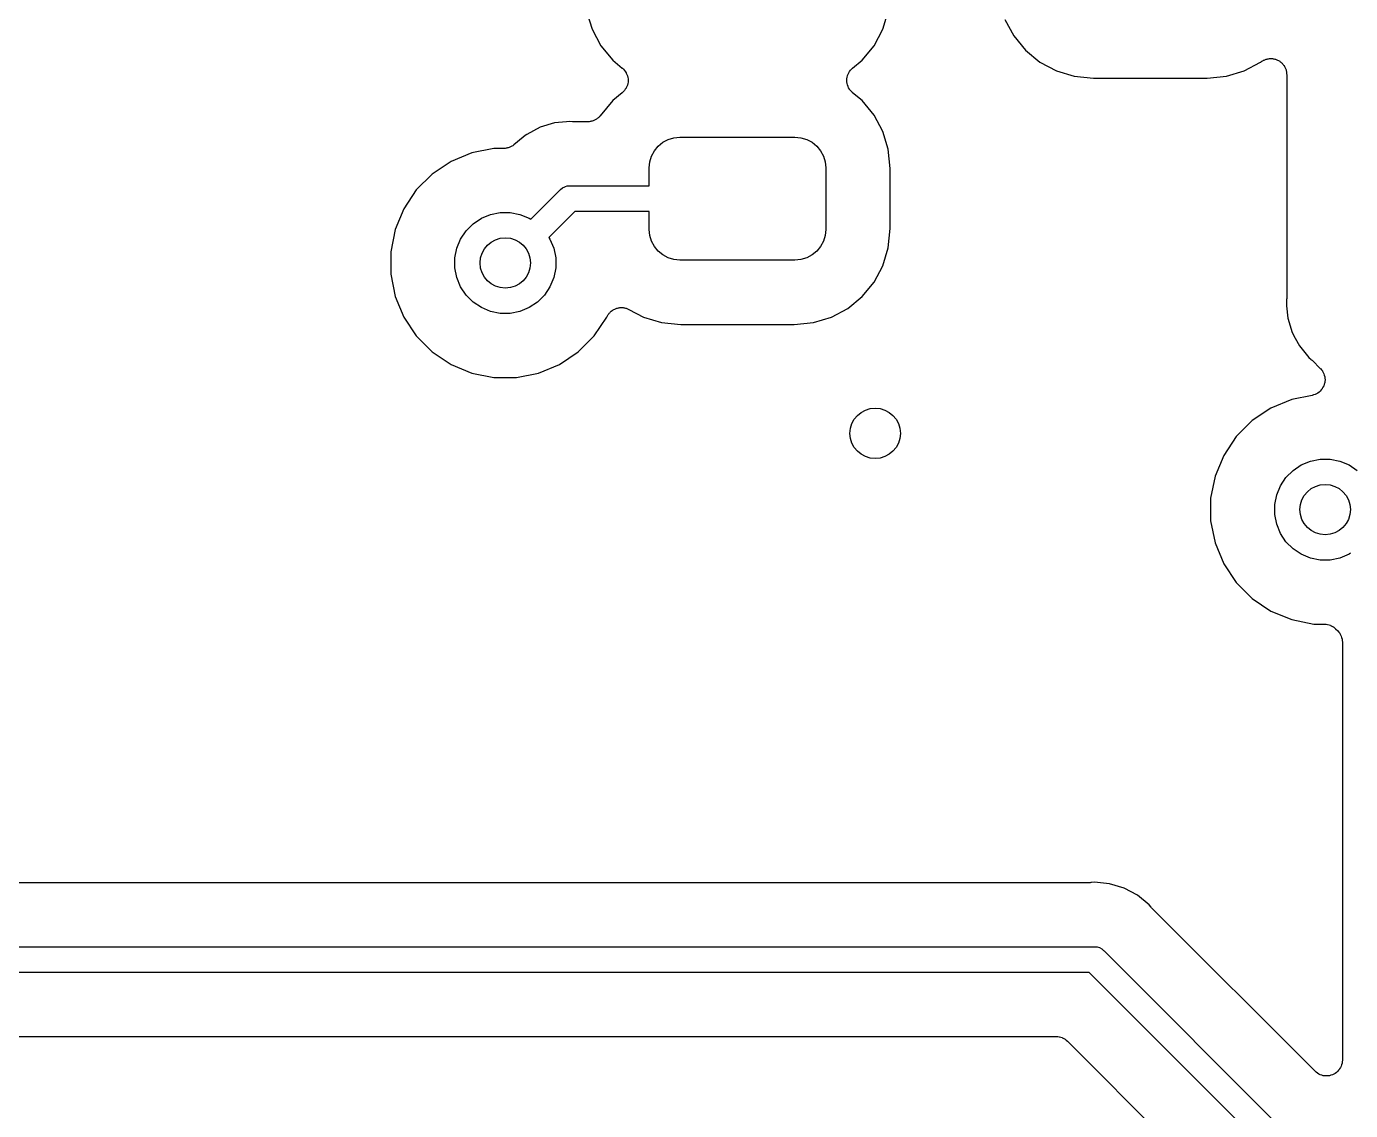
# Model space of a CAD drawing. Extents: x 1.79 to 9.66, y -5.89 to -1.5.
# Drawn here: x 5.2615 to 5.6749, y -2.8419 to -2.5035 of the extents above; entities that cross this region are included whole.
import ezdxf

# ---------------------------------------------------------------- set-up
doc = ezdxf.new("R2010")
doc.units = 0
doc.header["$MEASUREMENT"] = 0
doc.layers.add('BLACK', color=7, linetype='CONTINUOUS')

msp = doc.modelspace()

# ---------------------------------------------------------------- linework, layer by layer
at = {"layer": 'BLACK', "linetype": 'CONTINUOUS'}
for p, q in [((5.43641, -2.49878), (5.4381, -2.50435)), ((5.5289, -2.50435), (5.53059, -2.49878)), ((5.4381, -2.50435), (5.44085, -2.50948)), ((5.52615, -2.50948), (5.5289, -2.50435)), ((5.567, -2.50125), (5.56975, -2.50638)), ((5.56975, -2.50638), (5.57344, -2.51088)), ((5.44085, -2.50948), (5.44454, -2.51398)), ((5.52246, -2.51398), (5.52615, -2.50948)), ((5.57344, -2.51088), (5.57794, -2.51458)), ((5.64932, -2.51353), (5.64957, -2.51349)), ((5.64957, -2.51349), (5.6498, -2.51349)), ((5.6498, -2.51349), (5.65003, -2.51347)), ((5.65003, -2.51347), (5.65029, -2.51349)), ((5.65029, -2.51349), (5.65054, -2.5135)), ((5.65054, -2.5135), (5.65077, -2.51354)), ((5.44454, -2.51398), (5.44753, -2.51643)), ((5.44753, -2.51643), (5.44756, -2.51646)), ((5.44756, -2.51646), (5.44756, -2.51646)), ((5.44756, -2.51646), (5.44756, -2.51646)), ((5.44756, -2.51646), (5.44758, -2.51648)), ((5.44758, -2.51648), (5.44791, -2.51682)), ((5.44791, -2.51682), (5.44824, -2.51716)), ((5.44824, -2.51716), (5.44825, -2.51717)), ((5.44825, -2.51717), (5.44826, -2.51718)), ((5.44826, -2.51718), (5.44852, -2.51758)), ((5.44852, -2.51758), (5.44878, -2.51797)), ((5.51825, -2.51791), (5.51852, -2.51751)), ((5.51852, -2.51751), (5.51878, -2.51712)), ((5.51878, -2.51712), (5.51879, -2.51711)), ((5.51879, -2.51711), (5.5188, -2.5171)), ((5.5188, -2.5171), (5.51914, -2.51677)), ((5.51914, -2.51677), (5.51947, -2.51643)), ((5.51947, -2.51643), (5.52246, -2.51398)), ((5.57794, -2.51458), (5.58307, -2.51732)), ((5.58307, -2.51732), (5.58864, -2.51901)), ((5.63616, -2.51901), (5.64173, -2.51732)), ((5.64173, -2.51732), (5.64686, -2.51458)), ((5.64686, -2.51458), (5.64688, -2.51456)), ((5.64688, -2.51456), (5.64708, -2.51443)), ((5.64708, -2.51443), (5.64726, -2.51428)), ((5.64726, -2.51428), (5.64749, -2.51417)), ((5.64749, -2.51417), (5.6477, -2.51403)), ((5.6477, -2.51403), (5.64792, -2.51394)), ((5.64792, -2.51394), (5.64813, -2.51383)), ((5.64813, -2.51383), (5.64837, -2.51376)), ((5.64837, -2.51376), (5.64861, -2.51366)), ((5.64861, -2.51366), (5.64884, -2.51362)), ((5.64884, -2.51362), (5.64906, -2.51356)), ((5.64906, -2.51356), (5.64932, -2.51353)), ((5.65077, -2.51354), (5.65101, -2.51357)), ((5.65101, -2.51357), (5.65125, -2.51364)), ((5.65125, -2.51364), (5.6515, -2.5137)), ((5.6515, -2.5137), (5.65171, -2.51379)), ((5.65171, -2.51379), (5.65194, -2.51386)), ((5.65194, -2.51386), (5.65216, -2.51398)), ((5.65216, -2.51398), (5.6524, -2.51408)), ((5.6524, -2.51408), (5.65259, -2.51421)), ((5.65259, -2.51421), (5.6528, -2.51432)), ((5.6528, -2.51432), (5.65299, -2.51448)), ((5.65299, -2.51448), (5.6532, -2.51463)), ((5.6532, -2.51463), (5.65337, -2.51479)), ((5.65337, -2.51479), (5.65355, -2.51494)), ((5.65355, -2.51494), (5.65371, -2.51514)), ((5.65371, -2.51514), (5.65389, -2.51532)), ((5.65389, -2.51532), (5.65402, -2.51552)), ((5.65402, -2.51552), (5.65416, -2.5157)), ((5.65416, -2.5157), (5.65428, -2.51592)), ((5.65428, -2.51592), (5.65442, -2.51614)), ((5.65442, -2.51614), (5.65451, -2.51635)), ((5.65451, -2.51635), (5.65462, -2.51656)), ((5.65462, -2.51656), (5.6547, -2.5168)), ((5.6547, -2.5168), (5.65479, -2.51704)), ((5.65479, -2.51704), (5.65484, -2.51727)), ((5.65484, -2.51727), (5.6549, -2.5175)), ((5.6549, -2.5175), (5.65493, -2.51775)), ((5.44878, -2.51797), (5.44879, -2.51798)), ((5.44879, -2.51798), (5.44879, -2.518)), ((5.44879, -2.518), (5.44897, -2.51843)), ((5.44897, -2.51843), (5.44915, -2.51887)), ((5.44914, -2.52176), (5.44913, -2.52178)), ((5.44923, -2.5213), (5.44914, -2.52176)), ((5.44915, -2.51887), (5.44915, -2.51889)), ((5.44915, -2.51889), (5.44916, -2.5189)), ((5.44916, -2.5189), (5.44924, -2.51937)), ((5.44933, -2.52084), (5.44923, -2.5213)), ((5.44924, -2.51937), (5.44933, -2.51983)), ((5.44933, -2.51983), (5.44933, -2.51985)), ((5.44933, -2.51985), (5.44934, -2.51986)), ((5.44934, -2.51986), (5.44933, -2.52034)), ((5.44933, -2.52034), (5.44933, -2.52081)), ((5.44933, -2.52081), (5.44933, -2.52082)), ((5.44933, -2.52082), (5.44933, -2.52084)), ((5.51766, -2.52074), (5.51767, -2.52026)), ((5.51767, -2.52075), (5.51766, -2.52074)), ((5.51767, -2.51976), (5.51777, -2.5193)), ((5.51767, -2.51978), (5.51767, -2.51976)), ((5.51767, -2.51979), (5.51767, -2.51978)), ((5.51767, -2.52026), (5.51767, -2.51979)), ((5.51767, -2.52077), (5.51767, -2.52075)), ((5.51776, -2.52123), (5.51767, -2.52077)), ((5.51784, -2.5217), (5.51776, -2.52123)), ((5.51777, -2.5193), (5.51786, -2.51884)), ((5.51785, -2.52171), (5.51784, -2.5217)), ((5.51785, -2.52173), (5.51785, -2.52171)), ((5.51803, -2.52216), (5.51785, -2.52173)), ((5.51786, -2.51884), (5.51787, -2.51882)), ((5.51787, -2.51881), (5.51806, -2.51837)), ((5.51787, -2.51882), (5.51787, -2.51881)), ((5.51806, -2.51837), (5.51824, -2.51794)), ((5.51824, -2.51794), (5.51825, -2.51792)), ((5.51825, -2.51792), (5.51825, -2.51791)), ((5.58864, -2.51901), (5.59468, -2.5196)), ((5.59468, -2.5196), (5.63012, -2.5196)), ((5.63012, -2.5196), (5.63616, -2.51901)), ((5.65493, -2.51775), (5.65498, -2.518)), ((5.65498, -2.518), (5.65498, -2.51823)), ((5.65498, -2.51823), (5.655, -2.51847)), ((5.655, -2.51847), (5.655, -2.58838)), ((5.44753, -2.52417), (5.44454, -2.52662)), ((5.44786, -2.52383), (5.44753, -2.52417)), ((5.4482, -2.5235), (5.44786, -2.52383)), ((5.44821, -2.52349), (5.4482, -2.5235)), ((5.44822, -2.52348), (5.44821, -2.52349)), ((5.44848, -2.52308), (5.44822, -2.52348)), ((5.44875, -2.52269), (5.44848, -2.52308)), ((5.44876, -2.52266), (5.44875, -2.52268)), ((5.44875, -2.52268), (5.44875, -2.52269)), ((5.44894, -2.52223), (5.44876, -2.52266)), ((5.44913, -2.52179), (5.44894, -2.52223)), ((5.44913, -2.52178), (5.44913, -2.52179)), ((5.51821, -2.5226), (5.51803, -2.52216)), ((5.51821, -2.52262), (5.51821, -2.5226)), ((5.51822, -2.52263), (5.51821, -2.52262)), ((5.51848, -2.52302), (5.51822, -2.52263)), ((5.51874, -2.52342), (5.51848, -2.52302)), ((5.51875, -2.52343), (5.51874, -2.52342)), ((5.51876, -2.52344), (5.51875, -2.52343)), ((5.51908, -2.52378), (5.51876, -2.52344)), ((5.51942, -2.52412), (5.51908, -2.52378)), ((5.51944, -2.52414), (5.51942, -2.52412)), ((5.51947, -2.52417), (5.51944, -2.52414)), ((5.51944, -2.52414), (5.51944, -2.52414)), ((5.51944, -2.52414), (5.51944, -2.52414)), ((5.52246, -2.52662), (5.51947, -2.52417)), ((5.44454, -2.52662), (5.44063, -2.53138)), ((5.52615, -2.53112), (5.52246, -2.52662)), ((5.42639, -2.53356), (5.42186, -2.53493)), ((5.43015, -2.53319), (5.42639, -2.53356)), ((5.43016, -2.53319), (5.43015, -2.53319)), ((5.43109, -2.53309), (5.43016, -2.53319)), ((5.43202, -2.53319), (5.43109, -2.53309)), ((5.43224, -2.53319), (5.43202, -2.53319)), ((5.43244, -2.53321), (5.43224, -2.53319)), ((5.43251, -2.53321), (5.43244, -2.53321)), ((5.43677, -2.53321), (5.43251, -2.53321)), ((5.43698, -2.53319), (5.43677, -2.53321)), ((5.4372, -2.53319), (5.43698, -2.53319)), ((5.43747, -2.53314), (5.4372, -2.53319)), ((5.43774, -2.53311), (5.43747, -2.53314)), ((5.43795, -2.53305), (5.43774, -2.53311)), ((5.43816, -2.53301), (5.43795, -2.53305)), ((5.43841, -2.53291), (5.43816, -2.53301)), ((5.43867, -2.53283), (5.43841, -2.53291)), ((5.43886, -2.53273), (5.43867, -2.53283)), ((5.43907, -2.53265), (5.43886, -2.53273)), ((5.43929, -2.5325), (5.43907, -2.53265)), ((5.43953, -2.53237), (5.43929, -2.5325)), ((5.4397, -2.53224), (5.43953, -2.53237)), ((5.43989, -2.53212), (5.4397, -2.53224)), ((5.44008, -2.53193), (5.43989, -2.53212)), ((5.44029, -2.53176), (5.44008, -2.53193)), ((5.44043, -2.53159), (5.44029, -2.53176)), ((5.44059, -2.53144), (5.44043, -2.53159)), ((5.44063, -2.53138), (5.44059, -2.53144)), ((5.5289, -2.53625), (5.52615, -2.53112)), ((5.41726, -2.53751), (5.41487, -2.53948)), ((5.41769, -2.53716), (5.41726, -2.53751)), ((5.41726, -2.53751), (5.41726, -2.53751)), ((5.42186, -2.53493), (5.41769, -2.53716)), ((5.46186, -2.53875), (5.46367, -2.5382)), ((5.46367, -2.5382), (5.46554, -2.53802)), ((5.46554, -2.53802), (5.50146, -2.53802)), ((5.50146, -2.53802), (5.50333, -2.5382)), ((5.50333, -2.5382), (5.50514, -2.53875)), ((5.53059, -2.54182), (5.5289, -2.53625)), ((5.40748, -2.54155), (5.40057, -2.54293)), ((5.41055, -2.54155), (5.40748, -2.54155)), ((5.41077, -2.54153), (5.41055, -2.54155)), ((5.41098, -2.54153), (5.41077, -2.54153)), ((5.41125, -2.54148), (5.41098, -2.54153)), ((5.41152, -2.54146), (5.41125, -2.54148)), ((5.41173, -2.54139), (5.41152, -2.54146)), ((5.41194, -2.54135), (5.41173, -2.54139)), ((5.41219, -2.54125), (5.41194, -2.54135)), ((5.41245, -2.54117), (5.41219, -2.54125)), ((5.41265, -2.54107), (5.41245, -2.54117)), ((5.41285, -2.54099), (5.41265, -2.54107)), ((5.41308, -2.54084), (5.41285, -2.54099)), ((5.41332, -2.54072), (5.41308, -2.54084)), ((5.41348, -2.54058), (5.41332, -2.54072)), ((5.41367, -2.54046), (5.41348, -2.54058)), ((5.41372, -2.54042), (5.41367, -2.54046)), ((5.41487, -2.53948), (5.41372, -2.54042)), ((5.45667, -2.54394), (5.45756, -2.54228)), ((5.45756, -2.54228), (5.45875, -2.54083)), ((5.45875, -2.54083), (5.46021, -2.53963)), ((5.46021, -2.53963), (5.46186, -2.53875)), ((5.50514, -2.53875), (5.50679, -2.53963)), ((5.50679, -2.53963), (5.50825, -2.54083)), ((5.50825, -2.54083), (5.50944, -2.54228)), ((5.50944, -2.54228), (5.51033, -2.54394)), ((5.53118, -2.54786), (5.53059, -2.54182)), ((5.39407, -2.54562), (5.38821, -2.54953)), ((5.40057, -2.54293), (5.39407, -2.54562)), ((5.45594, -2.54761), (5.45613, -2.54574)), ((5.45613, -2.54574), (5.45667, -2.54394)), ((5.51033, -2.54394), (5.51087, -2.54574)), ((5.51087, -2.54574), (5.51106, -2.54761)), ((5.38821, -2.54953), (5.38323, -2.55451)), ((5.45594, -2.55321), (5.45594, -2.54761)), ((5.51106, -2.54761), (5.51106, -2.56681)), ((5.53118, -2.56656), (5.53118, -2.54786)), ((5.38323, -2.55451), (5.37932, -2.56037)), ((5.41896, -2.56368), (5.42812, -2.55452)), ((5.42812, -2.55452), (5.42825, -2.55437)), ((5.42825, -2.55437), (5.42886, -2.55387)), ((5.42886, -2.55387), (5.42955, -2.5535)), ((5.42955, -2.5535), (5.42984, -2.55341)), ((5.42984, -2.55341), (5.43031, -2.55327)), ((5.43031, -2.55327), (5.43039, -2.55326)), ((5.43039, -2.55326), (5.43089, -2.55321)), ((5.43089, -2.55321), (5.43109, -2.55319)), ((5.43089, -2.55321), (5.43089, -2.55321)), ((5.43109, -2.55319), (5.43129, -2.55321)), ((5.43129, -2.55321), (5.45594, -2.55321)), ((5.37932, -2.56037), (5.37663, -2.56687)), ((5.40354, -2.56334), (5.40641, -2.56216)), ((5.40641, -2.56216), (5.40945, -2.56155)), ((5.40945, -2.56155), (5.41255, -2.56155)), ((5.41255, -2.56155), (5.41559, -2.56216)), ((5.41559, -2.56216), (5.41846, -2.56334)), ((5.43275, -2.56121), (5.42462, -2.56934)), ((5.45594, -2.56121), (5.43275, -2.56121)), ((5.45594, -2.56681), (5.45594, -2.56121)), ((5.37663, -2.56687), (5.37525, -2.57378)), ((5.39877, -2.56726), (5.40096, -2.56507)), ((5.40096, -2.56507), (5.40354, -2.56334)), ((5.41846, -2.56334), (5.41896, -2.56368)), ((5.45613, -2.56868), (5.45594, -2.56681)), ((5.51106, -2.56681), (5.51087, -2.56868)), ((5.53059, -2.5726), (5.53118, -2.56656)), ((5.39586, -2.57271), (5.39704, -2.56984)), ((5.39704, -2.56984), (5.39877, -2.56726)), ((5.42462, -2.56934), (5.42496, -2.56984)), ((5.42496, -2.56984), (5.42614, -2.57271)), ((5.45667, -2.57048), (5.45613, -2.56868)), ((5.45756, -2.57214), (5.45667, -2.57048)), ((5.51033, -2.57048), (5.50944, -2.57214)), ((5.51087, -2.56868), (5.51033, -2.57048)), ((5.37525, -2.57378), (5.37525, -2.58082)), ((5.39525, -2.57575), (5.39586, -2.57271)), ((5.42614, -2.57271), (5.42675, -2.57575)), ((5.45875, -2.57359), (5.45756, -2.57214)), ((5.46021, -2.57479), (5.45875, -2.57359)), ((5.46186, -2.57567), (5.46021, -2.57479)), ((5.50679, -2.57479), (5.50514, -2.57567)), ((5.50825, -2.57359), (5.50679, -2.57479)), ((5.50944, -2.57214), (5.50825, -2.57359)), ((5.5289, -2.57817), (5.53059, -2.5726)), ((5.39525, -2.57885), (5.39525, -2.57575)), ((5.39586, -2.58189), (5.39525, -2.57885)), ((5.42675, -2.57885), (5.42614, -2.58189)), ((5.42675, -2.57575), (5.42675, -2.57885)), ((5.46367, -2.57622), (5.46186, -2.57567)), ((5.46554, -2.5764), (5.46367, -2.57622)), ((5.50146, -2.5764), (5.46554, -2.5764)), ((5.50333, -2.57622), (5.50146, -2.5764)), ((5.50514, -2.57567), (5.50333, -2.57622)), ((5.52615, -2.5833), (5.5289, -2.57817)), ((5.37525, -2.58082), (5.37663, -2.58773)), ((5.39704, -2.58476), (5.39586, -2.58189)), ((5.42614, -2.58189), (5.42496, -2.58476)), ((5.52246, -2.5878), (5.52615, -2.5833)), ((5.37663, -2.58773), (5.37932, -2.59423)), ((5.39877, -2.58734), (5.39704, -2.58476)), ((5.40096, -2.58953), (5.39877, -2.58734)), ((5.42323, -2.58734), (5.42104, -2.58953)), ((5.42496, -2.58476), (5.42323, -2.58734)), ((5.51796, -2.59149), (5.52246, -2.5878)), ((5.40354, -2.59126), (5.40096, -2.58953)), ((5.40641, -2.59244), (5.40354, -2.59126)), ((5.41846, -2.59126), (5.41559, -2.59244)), ((5.42104, -2.58953), (5.41846, -2.59126)), ((5.44434, -2.59219), (5.44454, -2.59203)), ((5.44454, -2.59203), (5.44474, -2.59192)), ((5.44474, -2.59192), (5.44493, -2.5918)), ((5.44493, -2.5918), (5.44517, -2.5917)), ((5.44517, -2.5917), (5.4454, -2.59158)), ((5.4454, -2.59158), (5.44562, -2.59151)), ((5.44562, -2.59151), (5.44583, -2.59143)), ((5.44583, -2.59143), (5.44609, -2.59138)), ((5.44609, -2.59138), (5.44634, -2.5913)), ((5.44634, -2.5913), (5.44657, -2.59128)), ((5.44657, -2.59128), (5.44679, -2.59124)), ((5.44679, -2.59124), (5.44705, -2.59124)), ((5.44705, -2.59124), (5.44731, -2.59122)), ((5.44731, -2.59122), (5.44754, -2.59124)), ((5.44754, -2.59124), (5.44777, -2.59124)), ((5.44777, -2.59124), (5.44802, -2.59129)), ((5.44802, -2.59129), (5.44828, -2.59132)), ((5.44828, -2.59132), (5.4485, -2.59139)), ((5.4485, -2.59139), (5.44873, -2.59143)), ((5.44873, -2.59143), (5.44897, -2.59153)), ((5.44897, -2.59153), (5.44922, -2.59161)), ((5.44922, -2.59161), (5.44942, -2.59172)), ((5.44942, -2.59172), (5.44963, -2.59181)), ((5.44963, -2.59181), (5.45417, -2.59424)), ((5.51283, -2.59424), (5.51796, -2.59149)), ((5.65498, -2.58887), (5.65488, -2.5898)), ((5.65488, -2.5898), (5.65498, -2.59073)), ((5.655, -2.58845), (5.65498, -2.58866)), ((5.65498, -2.58866), (5.65498, -2.58887)), ((5.65498, -2.59073), (5.65498, -2.59073)), ((5.65498, -2.59073), (5.65535, -2.5945)), ((5.655, -2.58838), (5.655, -2.58845)), ((5.37932, -2.59423), (5.38323, -2.60009)), ((5.40945, -2.59305), (5.40641, -2.59244)), ((5.41255, -2.59305), (5.40945, -2.59305)), ((5.41559, -2.59244), (5.41255, -2.59305)), ((5.43877, -2.60009), (5.44269, -2.59422)), ((5.44269, -2.59422), (5.44279, -2.59404)), ((5.44279, -2.59404), (5.44288, -2.59383)), ((5.44288, -2.59383), (5.44302, -2.59361)), ((5.44302, -2.59361), (5.44315, -2.59339)), ((5.44315, -2.59339), (5.4433, -2.59321)), ((5.4433, -2.59321), (5.44342, -2.59302)), ((5.44342, -2.59302), (5.44361, -2.59284)), ((5.44361, -2.59284), (5.44378, -2.59264)), ((5.44378, -2.59264), (5.44396, -2.5925)), ((5.44396, -2.5925), (5.44412, -2.59234)), ((5.44412, -2.59234), (5.44434, -2.59219)), ((5.45417, -2.59424), (5.45974, -2.59593)), ((5.45974, -2.59593), (5.46578, -2.59652)), ((5.50122, -2.59652), (5.50726, -2.59593)), ((5.50726, -2.59593), (5.51283, -2.59424)), ((5.65535, -2.5945), (5.65672, -2.59903)), ((5.38323, -2.60009), (5.38821, -2.60507)), ((5.43379, -2.60507), (5.43877, -2.60009)), ((5.46578, -2.59652), (5.50122, -2.59652)), ((5.65672, -2.59903), (5.65767, -2.6008)), ((5.65767, -2.6008), (5.65895, -2.6032)), ((5.65895, -2.6032), (5.66107, -2.60578)), ((5.38821, -2.60507), (5.39407, -2.60898)), ((5.42793, -2.60898), (5.43379, -2.60507)), ((5.66107, -2.60578), (5.66107, -2.60578)), ((5.66107, -2.60578), (5.66195, -2.60685)), ((5.66195, -2.60685), (5.66267, -2.60745)), ((5.66267, -2.60745), (5.66273, -2.60749)), ((5.66273, -2.60749), (5.66287, -2.60764)), ((5.66287, -2.60764), (5.66304, -2.60778)), ((5.66304, -2.60778), (5.66548, -2.61022)), ((5.39407, -2.60898), (5.40057, -2.61167)), ((5.40057, -2.61167), (5.40748, -2.61305)), ((5.41452, -2.61305), (5.42143, -2.61167)), ((5.42143, -2.61167), (5.42793, -2.60898)), ((5.66548, -2.61022), (5.66552, -2.61026)), ((5.66552, -2.61026), (5.66552, -2.61026)), ((5.66552, -2.61026), (5.66552, -2.61026)), ((5.66552, -2.61026), (5.66553, -2.61027)), ((5.66553, -2.61027), (5.66583, -2.61065)), ((5.66583, -2.61065), (5.66613, -2.61102)), ((5.66613, -2.61102), (5.66613, -2.61103)), ((5.66613, -2.61103), (5.66614, -2.61104)), ((5.66614, -2.61104), (5.66636, -2.61146)), ((5.66636, -2.61146), (5.66658, -2.61188)), ((5.66658, -2.61188), (5.66658, -2.61189)), ((5.66658, -2.61189), (5.66659, -2.6119)), ((5.66659, -2.6119), (5.66672, -2.61236)), ((5.66672, -2.61236), (5.66686, -2.61282)), ((5.40748, -2.61305), (5.41452, -2.61305)), ((5.66608, -2.61657), (5.66578, -2.61693)), ((5.66609, -2.61656), (5.66608, -2.61657)), ((5.66632, -2.61613), (5.66609, -2.61655)), ((5.66609, -2.61655), (5.66609, -2.61656)), ((5.66655, -2.61571), (5.66632, -2.61613)), ((5.66656, -2.61569), (5.66655, -2.6157)), ((5.66655, -2.6157), (5.66655, -2.61571)), ((5.6667, -2.61523), (5.66656, -2.61569)), ((5.66684, -2.61478), (5.6667, -2.61523)), ((5.66685, -2.61476), (5.66684, -2.61477)), ((5.66684, -2.61477), (5.66684, -2.61478)), ((5.6669, -2.61428), (5.66685, -2.61476)), ((5.66686, -2.61282), (5.66686, -2.61283)), ((5.66686, -2.61283), (5.66686, -2.61284)), ((5.66686, -2.61284), (5.6669, -2.61331)), ((5.6669, -2.61331), (5.66695, -2.61379)), ((5.66695, -2.61381), (5.6669, -2.61428)), ((5.66695, -2.61379), (5.66695, -2.6138)), ((5.66695, -2.6138), (5.66695, -2.61381)), ((5.65657, -2.61993), (5.65007, -2.62262)), ((5.66292, -2.61866), (5.65657, -2.61993)), ((5.66339, -2.61852), (5.66292, -2.61866)), ((5.66384, -2.61839), (5.66339, -2.61852)), ((5.66385, -2.61838), (5.66384, -2.61839)), ((5.66386, -2.61838), (5.66385, -2.61838)), ((5.66428, -2.61816), (5.66386, -2.61838)), ((5.6647, -2.61793), (5.66428, -2.61816)), ((5.66471, -2.61793), (5.6647, -2.61793)), ((5.66472, -2.61792), (5.66471, -2.61793)), ((5.66508, -2.61762), (5.66472, -2.61792)), ((5.66546, -2.61732), (5.66508, -2.61762)), ((5.66547, -2.6173), (5.66546, -2.61731)), ((5.66546, -2.61731), (5.66546, -2.61732)), ((5.66578, -2.61693), (5.66547, -2.6173)), ((5.65007, -2.62262), (5.64421, -2.62653)), ((5.64421, -2.62653), (5.63923, -2.63151)), ((5.63923, -2.63151), (5.63532, -2.63737)), ((5.63532, -2.63737), (5.63263, -2.64387)), ((5.65696, -2.64207), (5.65954, -2.64034)), ((5.65954, -2.64034), (5.66241, -2.63916)), ((5.66241, -2.63916), (5.66545, -2.63855)), ((5.66545, -2.63855), (5.66855, -2.63855)), ((5.66855, -2.63855), (5.67159, -2.63916)), ((5.67159, -2.63916), (5.67446, -2.64034)), ((5.67446, -2.64034), (5.67704, -2.64207)), ((5.63263, -2.64387), (5.63125, -2.65078)), ((5.65304, -2.64684), (5.65477, -2.64426)), ((5.65477, -2.64426), (5.65696, -2.64207)), ((5.65125, -2.65275), (5.65186, -2.64971)), ((5.65186, -2.64971), (5.65304, -2.64684)), ((5.63125, -2.65078), (5.63125, -2.65782)), ((5.65125, -2.65585), (5.65125, -2.65275)), ((5.63125, -2.65782), (5.63263, -2.66473)), ((5.65186, -2.65889), (5.65125, -2.65585)), ((5.65304, -2.66176), (5.65186, -2.65889)), ((5.65477, -2.66434), (5.65304, -2.66176)), ((5.63263, -2.66473), (5.63532, -2.67123)), ((5.65696, -2.66653), (5.65477, -2.66434)), ((5.65954, -2.66826), (5.65696, -2.66653)), ((5.66241, -2.66944), (5.65954, -2.66826)), ((5.66545, -2.67005), (5.66241, -2.66944)), ((5.66855, -2.67005), (5.66545, -2.67005)), ((5.67159, -2.66944), (5.66855, -2.67005)), ((5.67446, -2.66826), (5.67159, -2.66944)), ((5.67496, -2.66792), (5.67446, -2.66826)), ((5.63532, -2.67123), (5.63923, -2.67709)), ((5.63923, -2.67709), (5.64421, -2.68207)), ((5.64421, -2.68207), (5.65007, -2.68598)), ((5.65007, -2.68598), (5.65657, -2.68867)), ((5.65657, -2.68867), (5.66348, -2.69005)), ((5.66348, -2.69005), (5.66674, -2.69005)), ((5.66674, -2.69005), (5.66675, -2.69005)), ((5.66675, -2.69005), (5.66675, -2.69005)), ((5.66675, -2.69005), (5.66675, -2.69005)), ((5.66675, -2.69005), (5.66681, -2.69005)), ((5.66681, -2.69005), (5.66727, -2.6901)), ((5.66727, -2.6901), (5.66772, -2.69015)), ((5.66772, -2.69015), (5.66775, -2.69015)), ((5.66775, -2.69015), (5.66778, -2.69016)), ((5.66778, -2.69016), (5.66822, -2.6903)), ((5.66822, -2.6903), (5.66866, -2.69043)), ((5.66866, -2.69043), (5.66868, -2.69044)), ((5.66868, -2.69044), (5.66871, -2.69045)), ((5.66871, -2.69045), (5.66911, -2.69068)), ((5.66911, -2.69068), (5.66952, -2.69089)), ((5.66952, -2.69089), (5.66954, -2.69091)), ((5.66954, -2.69091), (5.66956, -2.69092)), ((5.66956, -2.69092), (5.66991, -2.69122)), ((5.66991, -2.69122), (5.67027, -2.69151)), ((5.67027, -2.69151), (5.67091, -2.69215)), ((5.67091, -2.69215), (5.67092, -2.69216)), ((5.67092, -2.69216), (5.67092, -2.69216)), ((5.67092, -2.69216), (5.67092, -2.69216)), ((5.67092, -2.69216), (5.67096, -2.6922)), ((5.67096, -2.6922), (5.67125, -2.69256)), ((5.67125, -2.69256), (5.67154, -2.69292)), ((5.67154, -2.69292), (5.67155, -2.69294)), ((5.67155, -2.69294), (5.67157, -2.69296)), ((5.67157, -2.69296), (5.67178, -2.69337)), ((5.67178, -2.69337), (5.672, -2.69378)), ((5.672, -2.69378), (5.672, -2.69381)), ((5.672, -2.69381), (5.67202, -2.69383)), ((5.67202, -2.69383), (5.67215, -2.69427)), ((5.67215, -2.69427), (5.67228, -2.69472)), ((5.67228, -2.69472), (5.67228, -2.69474)), ((5.67228, -2.69474), (5.67229, -2.69477)), ((5.67229, -2.69477), (5.67233, -2.69523)), ((5.67233, -2.69523), (5.67237, -2.69569)), ((5.67237, -2.69569), (5.67237, -2.82616)), ((5.59358, -2.7708), (4.26105, -2.7708)), ((5.59379, -2.77078), (5.59358, -2.7708)), ((5.594, -2.77078), (5.59379, -2.77078)), ((5.59407, -2.77078), (5.594, -2.77078)), ((5.595, -2.77068), (5.59407, -2.77078)), ((5.59593, -2.77078), (5.595, -2.77068)), ((5.59971, -2.77115), (5.59593, -2.77078)), ((5.59593, -2.77078), (5.59593, -2.77078)), ((5.60423, -2.77252), (5.59971, -2.77115)), ((5.6084, -2.77475), (5.60423, -2.77252)), ((5.61205, -2.77775), (5.6084, -2.77475)), ((5.61265, -2.77847), (5.61205, -2.77775)), ((5.6128, -2.77862), (5.61265, -2.77847)), ((5.61293, -2.77879), (5.6128, -2.77862)), ((5.61298, -2.77884), (5.61293, -2.77879)), ((5.66384, -2.8297), (5.61298, -2.77884)), ((4.25069, -2.7908), (5.5948, -2.7908)), ((5.5948, -2.7908), (5.595, -2.79078)), ((5.595, -2.79078), (5.5952, -2.7908)), ((5.5952, -2.7908), (5.5952, -2.7908)), ((5.5952, -2.7908), (5.59578, -2.79086)), ((5.59578, -2.79086), (5.59654, -2.79109)), ((5.59654, -2.79109), (5.59723, -2.79146)), ((5.59723, -2.79146), (5.59784, -2.79196)), ((5.59784, -2.79196), (5.59797, -2.79211)), ((5.59797, -2.79211), (5.65422, -2.84836)), ((5.59334, -2.7988), (4.24923, -2.7988)), ((5.64856, -2.85402), (5.59334, -2.7988)), ((4.25046, -2.8188), (5.58299, -2.8188)), ((5.58299, -2.8188), (5.583, -2.8188)), ((5.583, -2.8188), (5.58301, -2.8188)), ((5.58301, -2.8188), (5.58301, -2.8188)), ((5.58301, -2.8188), (5.58306, -2.8188)), ((5.58306, -2.8188), (5.58352, -2.81885)), ((5.58352, -2.81885), (5.58398, -2.8189)), ((5.58398, -2.8189), (5.584, -2.81891)), ((5.584, -2.81891), (5.58403, -2.81891)), ((5.58403, -2.81891), (5.58447, -2.81905)), ((5.58447, -2.81905), (5.58491, -2.81918)), ((5.58491, -2.81918), (5.58493, -2.8192)), ((5.58493, -2.8192), (5.58496, -2.8192)), ((5.58496, -2.8192), (5.58536, -2.81943)), ((5.58536, -2.81943), (5.58577, -2.81965)), ((5.58577, -2.81965), (5.58579, -2.81966)), ((5.58579, -2.81966), (5.58581, -2.81967)), ((5.58581, -2.81967), (5.58617, -2.81997)), ((5.58617, -2.81997), (5.58652, -2.82026)), ((5.58652, -2.82026), (5.63529, -2.86903)), ((5.67212, -2.82766), (5.67198, -2.82812)), ((5.67227, -2.8272), (5.67212, -2.82766)), ((5.67232, -2.8267), (5.67227, -2.82718)), ((5.67227, -2.82718), (5.67227, -2.82719)), ((5.67227, -2.82719), (5.67227, -2.8272)), ((5.67237, -2.82623), (5.67232, -2.8267)), ((5.67237, -2.82616), (5.67237, -2.82621)), ((5.67237, -2.82621), (5.67237, -2.82621)), ((5.67237, -2.82621), (5.67237, -2.82622)), ((5.67237, -2.82622), (5.67237, -2.82623)), ((5.66421, -2.83), (5.66384, -2.8297)), ((5.66458, -2.83031), (5.66421, -2.83)), ((5.66459, -2.83031), (5.66458, -2.83031)), ((5.66459, -2.83032), (5.66459, -2.83031)), ((5.66501, -2.83054), (5.66459, -2.83032)), ((5.66544, -2.83077), (5.66501, -2.83054)), ((5.66545, -2.83077), (5.66544, -2.83077)), ((5.66545, -2.83078), (5.66545, -2.83077)), ((5.66591, -2.83092), (5.66545, -2.83078)), ((5.66637, -2.83106), (5.66591, -2.83092)), ((5.66638, -2.83106), (5.66637, -2.83106)), ((5.66639, -2.83106), (5.66638, -2.83106)), ((5.66686, -2.83111), (5.66639, -2.83106)), ((5.66734, -2.83116), (5.66686, -2.83111)), ((5.66735, -2.83116), (5.66734, -2.83116)), ((5.66736, -2.83116), (5.66735, -2.83116)), ((5.66784, -2.83112), (5.66736, -2.83116)), ((5.66831, -2.83107), (5.66784, -2.83112)), ((5.66832, -2.83107), (5.66831, -2.83107)), ((5.66833, -2.83107), (5.66832, -2.83107)), ((5.6688, -2.83093), (5.66833, -2.83107)), ((5.66925, -2.8308), (5.6688, -2.83093)), ((5.66926, -2.83079), (5.66925, -2.8308)), ((5.66969, -2.83056), (5.66926, -2.83079)), ((5.66926, -2.83079), (5.66926, -2.83079)), ((5.67011, -2.83035), (5.66969, -2.83056)), ((5.67012, -2.83034), (5.67011, -2.83035)), ((5.67013, -2.83034), (5.67012, -2.83034)), ((5.6705, -2.83003), (5.67013, -2.83034)), ((5.67087, -2.82973), (5.6705, -2.83003)), ((5.67088, -2.82973), (5.67087, -2.82973)), ((5.67089, -2.82972), (5.67088, -2.82973)), ((5.67119, -2.82935), (5.67089, -2.82972)), ((5.6715, -2.82899), (5.67119, -2.82935)), ((5.67151, -2.82897), (5.6715, -2.82898)), ((5.6715, -2.82898), (5.6715, -2.82899)), ((5.67174, -2.82855), (5.67151, -2.82897)), ((5.67197, -2.82813), (5.67174, -2.82855)), ((5.67198, -2.82812), (5.67197, -2.82812)), ((5.67197, -2.82812), (5.67197, -2.82813))]:
    msp.add_line(p, q, dxfattribs=at)
at = {"layer": 'BLACK'}
for centre in [(5.411, -2.5773), (5.5265, -2.6305), (5.667, -2.6543)]:
    msp.add_circle(centre, 0.00787, dxfattribs=at)

doc.saveas('drawing.dxf')
